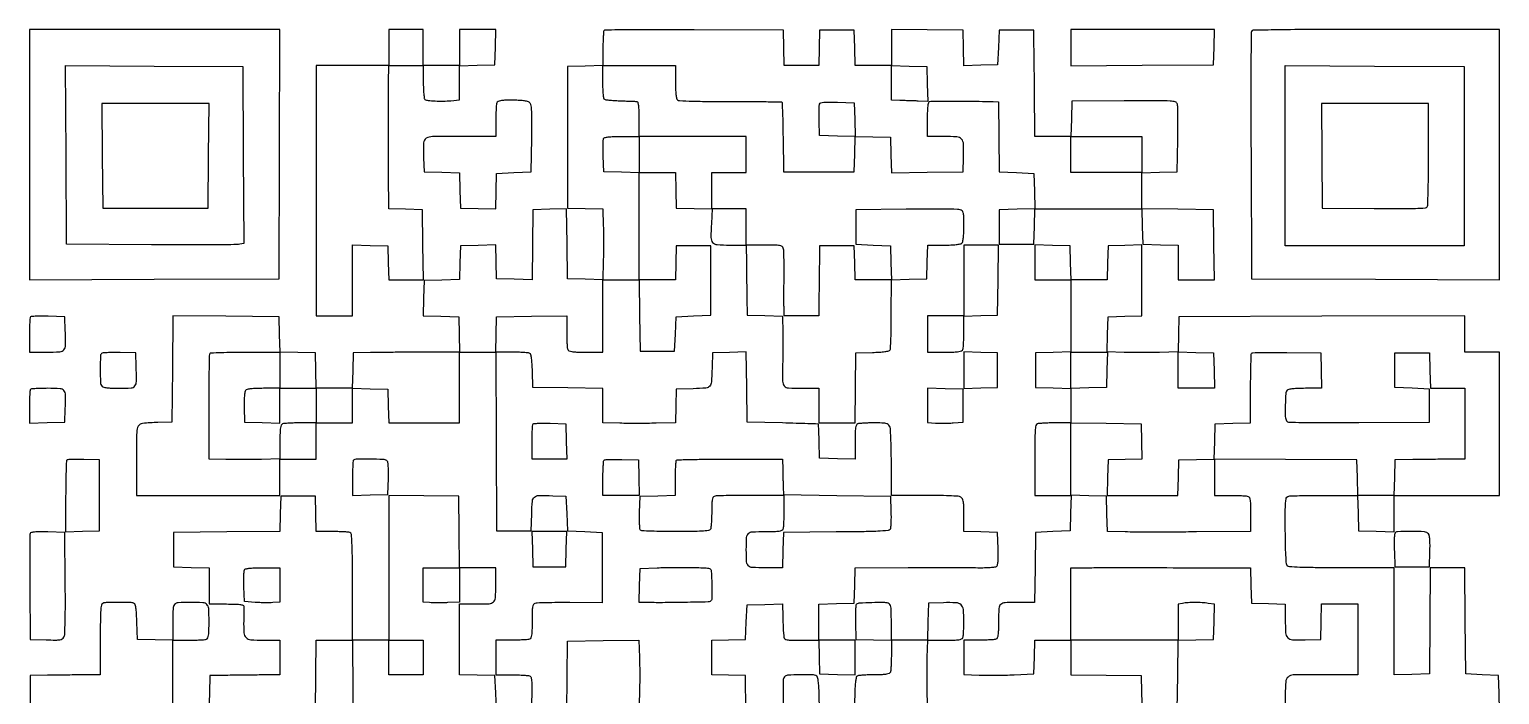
# Model space of a CAD drawing. Extents: x 179 to 1071, y 112 to 1107.
# Drawn here: x 179 to 1071, y 703 to 1107 of the extents above; entities that cross this region are included whole.
import ezdxf

# ---------------------------------------------------------------- set-up
doc = ezdxf.new("R2010")
doc.units = 0

msp = doc.modelspace()

# ---------------------------------------------------------------- linework, layer by layer
for points in [[(179, 1030.993714), (179, 954.987428), (254.75, 955.243714), (330.5, 955.5), (330.756286, 1031.25), (331.012572, 1107), (255.006286, 1107), (179, 1107)], [(811, 1095.989377), (811, 1084.978755), (854.25, 1085.239377), (897.5, 1085.5), (897.783832, 1096.25), (898.067663, 1107), (854.533832, 1107), (811, 1107)], [(223.235953, 1030.25), (223.5, 998.5), (255.5, 998.5), (287.5, 998.5), (287.764047, 1030.25), (288.028094, 1062), (255.5, 1062), (222.971906, 1062)], [(854, 1031), (854, 1020), (832.5, 1020), (811, 1020), (811, 1031), (811, 1042), (832.5, 1042), (854, 1042)], [(746, 900), (746, 888.930034), (756.25, 889.215017), (766.5, 889.5), (766.5, 900), (766.5, 910.5), (756.25, 910.784983), (746, 911.069966)], [(832.783832, 900.25), (832.5, 889.5), (821.75, 889.216168), (811, 888.932337), (811, 899.966168), (811, 911), (822.033832, 911), (833.067663, 911)], [(897.783832, 899.75), (898.067663, 889), (887.033832, 889), (876, 889), (876, 900.033832), (876, 911.067663), (886.75, 910.783832), (897.5, 910.5)], [(484.216168, 791.25), (484.5, 780.5), (494.5, 780.5), (504.5, 780.5), (504.783832, 791.25), (505.067663, 802), (494.5, 802), (483.932337, 802)], [(418, 725.5), (418, 715), (407.5, 715), (397, 715), (397, 725.5), (397, 736), (407.5, 736), (418, 736)]]:
    msp.add_lwpolyline(points, close=True)
for points in [[(613.769502, 692.75), (613.5, 714.5), (603.25, 714.784983), (593, 715.069966), (593, 725.5), (593, 735.930034), (603.25, 736.215017), (613.5, 736.5), (614, 747), (614.5, 757.5), (625.25, 757.783832), (636, 758.067663), (636.14806, 750.283832, 0.002072), (636.219659, 747.19333, 0.002646), (636.312517, 744.345876, 0.002054), (636.412778, 741.96008, 0.02225), (636.5, 741, -0.004472), (636.588755, 740.300155, -0.002334), (636.687483, 739.426562, -0.00232), (636.780445, 738.529216, -0.003546), (636.85194, 737.75, 0.229158), (637.402188, 736.821426, 0.105868), (638.741166, 736.295343, 0.036586), (641.432463, 736.051707, 0.004286), (647.465017, 736), (657.930034, 736), (658.215017, 725.75), (658.5, 715.5), (669.25, 715.216168), (680, 714.932337), (680, 725.466168), (680, 736), (669, 736), (658, 736), (658, 746.966168), (658, 757.932337), (668.75, 758.216168), (679.5, 758.5), (679.783832, 769.25), (680.067663, 780), (712.283832, 780.088447, -0.000399), (725.351158, 780.113894, -0.000443), (737.974001, 780.117227, -0.000409), (748.744242, 780.10172, -0.002302), (754.5, 780.062219, 0.008106), (758.424425, 780.080836, 0.01122), (761.940918, 780.233524, 0.007951), (764.851029, 780.471905, 0.123217), (765.788231, 780.806417, 0.191548), (766.394534, 781.684608, 0.033315), (766.720088, 783.713042, 0.023521), (766.861197, 786.812264, 0.00688), (766.788231, 791.582645), (766.5, 801.5), (756.25, 801.784983), (746, 802.069966), (746, 811.999799, 0.005179), (745.940683, 817.726834, 0.038492), (745.675239, 820.436227, 0.091282), (745.100974, 821.977457, 0.135997), (744.065741, 822.964816, 0.106554), (742.534132, 823.403728, 0.004941), (737.104674, 823.713004, 0.007523), (730.314413, 823.930184, 0.004232), (722.065741, 824), (702, 824), (702, 844.065741, 0.004232), (701.930184, 852.314413, 0.007523), (701.713004, 859.104674, 0.004941), (701.403728, 864.534132, 0.106554), (700.964816, 866.065741, 0.124505), (700.037415, 867.083189, 0.095633), (698.643532, 867.661445, 0.043834), (696.270383, 867.935436, 0.006834), (691.546604, 868, 0.006668), (688.220668, 867.955641, 0.008541), (685.16144, 867.821697, 0.006839), (682.612488, 867.631409, 0.069666), (681.581787, 867.393011, 0.205485), (680.767294, 866.600474, 0.062919), (680.302479, 864.908208, 0.03028), (680.059521, 861.946379, 0.005326), (680, 856.359179), (680, 845.932337), (669.25, 846.216168), (658.5, 846.5), (658.215017, 856.75, 0.001911), (658.090271, 860.694005, 0.003093), (657.950586, 864.047726, 0.000539), (657.805905, 867.004695, 0.195518), (657.715017, 867.199707, 0.180292), (657.509392, 867.28465, 0.000118), (651.247536, 867.502398, 0.001388), (644.258853, 867.724348, 0.000845), (636, 867.949707), (614.5, 868.5), (614.230011, 889.784762), (613.960022, 911.069525), (603.730011, 910.784762), (593.5, 910.5), (593.24922, 902, -0.008001), (592.832838, 892.85434, -0.165236), (591.803333, 890.34273, -0.196929), (589.50884, 889.190479, -0.012174), (581.7397, 888.784869), (571.5, 888.5), (571.215679, 878.309961), (570.931358, 868.119923), (559.215679, 867.809961, -0.003833), (553.984326, 867.711682, -0.002482), (547.930543, 867.674427, -0.002495), (542.015776, 867.696907, -0.004723), (537.25, 867.783832), (527, 868.067663), (527, 878.513944), (527, 888.960225), (505.75, 889.230112), (484.5, 889.5), (484.211195, 899.464966, 0.00836), (484.012968, 903.800174, 0.019108), (483.684251, 907.055937, 0.01918), (483.262532, 909.411, 0.199883), (482.711195, 910.199653, 0.117316), (481.827306, 910.504931, 0.006928), (478.981788, 910.747767, 0.010144), (475.552258, 910.922791, 0.007284), (471.716168, 910.984687), (461.932337, 911), (462.216168, 921.75), (462.5, 932.5), (483.75, 932.769888), (505, 933.039775), (505, 923.601675, 0.005938), (505.044304, 919.871491, 0.007818), (505.178303, 916.471367, 0.005899), (505.367881, 913.638569, 0.072071), (505.606989, 912.581787, 0.205218), (506.398405, 911.76761, 0.063068), (508.086379, 911.30265, 0.030363), (511.039857, 911.059586, 0.005351), (516.606989, 911), (527, 911), (527, 933), (527, 955), (537.980498, 955), (548.960995, 955), (549.230498, 933.25), (549.5, 911.5), (560, 911.5), (570.5, 911.5), (571, 922), (571.5, 932.5), (582, 933), (592.5, 933.5), (592.5, 954.5), (592.5, 975.5), (582, 975.5), (571.5, 975.5), (571.215017, 965.25), (570.930034, 955), (559.965017, 955), (549, 955), (549, 987.5), (549, 1020), (559.966168, 1020), (570.932337, 1020), (571.216168, 1009.25), (571.5, 998.5), (582.386698, 998.214782), (593.273395, 997.929563), (592.775919, 989.204578, 0.013253), (592.512252, 980.548448, 0.178622), (593.580077, 977.619213, 0.202004), (596.237782, 976.272302, 0.017608), (603.967776, 976), (614, 976), (614.074274, 965.25, 0.00076), (614.115378, 960.373532, 0.000454), (614.178349, 954.573437, 0.000454), (614.251555, 948.797094, 0.000788), (614.324274, 944), (614.5, 933.5), (625.25, 933.216168), (636, 932.932337), (636.118604, 922.716168, -0.002538), (636.148741, 918.103608, -0.001552), (636.139779, 912.661998, -0.001556), (636.097402, 907.27277, -0.002767), (636.024138, 902.835316, 0.009319), (635.991624, 893.287173, 0.171681), (637.029005, 890.491174, 0.207312), (639.527832, 889.232415, 0.014451), (647.567388, 889), (658, 889), (658, 878.5), (658, 868), (668.980112, 868), (679.960225, 868), (680.230112, 889.25), (680.5, 910.5), (690.464966, 910.788805, 0.00836), (694.800174, 910.987032, 0.019108), (698.055937, 911.315749, 0.01918), (700.411, 911.737468, 0.199883), (701.199653, 912.288805, 0.131274), (701.510053, 913.274538, 0.002055), (701.747767, 919.229586, 0.005297), (701.923128, 926.189032, 0.003465), (701.984687, 934.216168), (702, 954.932337), (712.75, 955.216168), (723.5, 955.5), (723.784983, 965.75), (724.069966, 976), (733.834983, 976, 0.00874), (738.089346, 976.074375, 0.018513), (741.377065, 976.311444, 0.019392), (743.800997, 976.672291, 0.150838), (744.8, 977.2, 0.148968), (745.322517, 978.180477, 0.019972), (745.685351, 980.518882, 0.019094), (745.92447, 983.666907, 0.009407), (746, 987.680948, 0.004471), (745.948356, 993.456161, 0.05183), (745.674605, 995.699074, 0.153099), (745.006171, 996.842903, 0.125351), (743.75, 997.510829, 0.056753), (742.062835, 997.724393, 0.001078), (733.201563, 997.816298, 0.002607), (722.850965, 997.847365, 0.001741), (711, 997.779881), (680.5, 997.5), (680.5, 987), (680.5, 976.5), (691, 976), (701.5, 975.5), (701.784983, 965.25), (702.069966, 955), (691.069966, 955), (680.069966, 955), (679.784983, 965.25), (679.5, 975.5), (669, 975.5), (658.5, 975.5), (658.322108, 964.5, 0.000681), (658.248714, 959.544418, 0.000421), (658.17529, 953.720313, 0.000422), (658.112467, 947.967405, 0.00076), (658.072108, 943.25), (658, 933), (647.5, 933), (637, 933), (636.884692, 937.75, -0.005396), (636.848071, 940.466801, -0.000995), (636.844579, 945.476389, -0.001068), (636.864666, 951.336328, -0.000972), (636.910061, 957.382389, 0.003805), (636.920815, 963.219465, 0.005304), (636.835292, 968.441687, 0.003317), (636.687968, 972.822395, 0.066869), (636.457981, 974.132389, 0.180729), (635.668843, 975.138898, 0.09721), (634.169633, 975.693738, 0.035996), (631.326785, 975.946524, 0.004182), (624.932612, 976), (614, 976), (614, 987), (614, 998), (603.5, 998), (593, 998), (593, 1009), (593, 1020), (603.5, 1020), (614, 1020), (614, 1031), (614, 1042), (581.5, 1042), (549, 1042), (549, 1052.5, 0.006006), (548.939425, 1057.54235, 0.023435), (548.718646, 1060.651677, 0.034132), (548.357611, 1062.570458, 0.326717), (547.75, 1063.066863, 0.004035), (546.906753, 1063.105147, 0.000236), (544.335883, 1063.199874, 0.000357), (541.274643, 1063.309035, 0.000263), (537.882795, 1063.425774, -0.007111), (534.499435, 1063.588642, -0.009772), (531.464135, 1063.83769, -0.006859), (528.947153, 1064.128751, -0.106583), (528.132795, 1064.417928, -0.213726), (527.632486, 1065.155373, -0.017235), (527.296095, 1067.533453, -0.018308), (527.070244, 1070.780494, -0.008208), (527, 1075.059017), (527, 1085), (549, 1085), (571, 1085), (571, 1075.122445, 0.007999), (571.07156, 1070.649563, 0.020531), (571.307692, 1067.422889, 0.024027), (571.678553, 1065.155871, 0.169513), (572.25, 1064.215463, 0.163506), (573.492301, 1063.741055, 0.002578), (581.167981, 1063.468547, 0.005682), (591.002761, 1063.281974, 0.002373), (604.265635, 1063.24405, -0.001532), (616.097075, 1063.230117, -0.002492), (626.141439, 1063.137447, -0.000353), (635.04978, 1063.00455, -0.194855), (635.533653, 1062.79968, -0.189252), (635.741262, 1062.323731, -0.000734), (635.956606, 1056.305894, -0.003576), (636.142875, 1049.446613, -0.002224), (636.268018, 1041.398648), (636.5, 1020.5), (658, 1020.5), (679.5, 1020.5), (679.784171, 1031.283485), (680.068343, 1042.06697), (690.784171, 1041.783485), (701.5, 1041.5), (701.784029, 1030.730592), (702.068057, 1019.961185), (723.784029, 1020.230592), (745.5, 1020.5), (745.788833, 1029.243181, 0.016288), (745.792504, 1037.394003, 0.180768), (744.576308, 1040.354446, 0.189805), (741.745043, 1041.715759, 0.018261), (733.964816, 1042), (724, 1042), (724, 1052.393011, -0.00653), (724.063987, 1057.292289, -0.022342), (724.289299, 1060.469485, -0.029158), (724.651014, 1062.530017, -0.266252), (725.25, 1063.169764, -0.074415), (726.840809, 1063.40906, -0.000444), (741.666956, 1063.406981, -0.002007), (755.29553, 1063.338254, -0.007805), (763.730112, 1063.130165), (766.960225, 1063), (767.230112, 1041.75), (767.5, 1020.5), (778, 1020), (788.5, 1019.5), (788.783485, 1008.784171), (789.06697, 998.068343), (778.283485, 997.784171), (767.5, 997.5), (767.5, 987), (767.5, 976.5), (778, 976.5), (788.5, 976.5), (788.783832, 987.25), (789.067663, 998), (821.5, 998), (853.932337, 998), (854.216168, 987.25), (854.5, 976.5), (865.25, 976.216168), (876, 975.932337), (876, 965.466168), (876, 955), (887.019888, 955), (898.039775, 955), (897.769888, 976.25), (897.5, 997.5), (875.75, 997.769502), (854, 998.039005), (854, 1008.985671), (854, 1019.932337), (864.75, 1020.216168), (875.5, 1020.5), (875.783711, 1040, 0.002668), (875.853978, 1047.627359, 0.003797), (875.828775, 1054.404654, 0.002143), (875.739597, 1060.120995, 0.055255), (875.538718, 1061.654142, 0.266484), (874.299843, 1062.953584, 0.056691), (871.102102, 1063.519407, 0.015834), (864.430279, 1063.720996, 0.000848), (843.255007, 1063.654142), (811.5, 1063.5), (811.216168, 1052.75), (810.932337, 1042), (799.966168, 1042), (789, 1042), (788.972336, 1052.75, 0.000987), (788.947046, 1058.311876, 0.000308), (788.887487, 1066.657812, 0.000308), (788.809485, 1075.980201, 0.00034), (788.722336, 1085), (788.5, 1106.5), (778, 1106.5), (767.5, 1106.5), (767, 1096), (766.5, 1085.5), (756.284183, 1085.215394), (746.068365, 1084.930789), (745.784183, 1095.715394), (745.5, 1106.5), (723.75, 1106.769502), (702, 1107.039005), (702, 1096.019502), (702, 1085), (691.033832, 1085), (680.067663, 1085), (679.783832, 1095.75), (679.5, 1106.5), (669, 1106.5), (658.5, 1106.5), (658.216168, 1095.75), (657.932337, 1085), (647.5, 1085), (637.067663, 1085), (636.783832, 1095.75), (636.5, 1106.5), (582.425195, 1106.758528, 0.001175), (561.64405, 1106.809054, 0.001923), (544.036525, 1106.742775, 0.00021), (528.330756, 1106.616654, 0.196717), (527.675195, 1106.341861, 0.178199), (527.405018, 1105.756931, 0.00464), (527.198338, 1102.839526, 0.009243), (527.0489, 1099.363067, 0.006118), (527, 1095.367165), (527, 1085.067663), (516.25, 1084.783832), (505.5, 1084.5), (505.5, 1041.5), (505.5, 998.5), (516.216508, 998.216508), (526.933016, 997.933016), (527.216508, 987.716508, -0.004717), (527.303, 982.992838, -0.002562), (527.324784, 977.186661, -0.002552), (527.28653, 971.279239, -0.004038), (527.187011, 966.216807), (526.874022, 954.933614), (516.187011, 955.216807), (505.5, 955.5), (505.230011, 976.784762), (504.960022, 998.069525), (494.730011, 997.784762), (484.5, 997.5), (484.230014, 976.216371), (483.960029, 954.932742), (473.230014, 955.216371), (462.5, 955.5), (462.214647, 965.783473), (461.929295, 976.066946), (451.214647, 975.783473), (440.5, 975.5), (440.215387, 965.283481), (439.930773, 955.066961), (429.215387, 954.783481), (418.5, 954.5), (418.216515, 943.784171), (417.93303, 933.068343), (428.716515, 932.784171), (439.5, 932.5), (439.783832, 921.75), (440.067663, 911), (418.283832, 910.953106, 0.000727), (409.173682, 910.920247, 0.000671), (399.814626, 910.860325, 0.000669), (391.475538, 910.78459, 0.00223), (386, 910.703106), (375.5, 910.5), (375.216168, 899.75), (374.932337, 889), (364, 889), (353.067663, 889), (352.783832, 899.75), (352.5, 910.5), (341.783492, 910.783492), (331.066984, 911.066984), (330.783492, 921.783492), (330.5, 932.5), (298.263871, 932.763835), (266.027743, 933.02767), (265.763871, 900.763835), (265.5, 868.5), (257, 868.24922, 0.01508), (247.643505, 867.690422, 0.245296), (245.077367, 866.042339, 0.127215), (244.10758, 862.479112, 0.003164), (244, 845.480948), (244, 824), (287.5, 824), (331, 824), (331, 835), (331, 846), (342, 846), (353, 846), (353, 857), (353, 868), (364, 868), (375, 868), (375, 878.533832), (375, 889.067663), (385.75, 888.783832), (396.5, 888.5), (396.784983, 878.25), (397.069966, 868), (418.534983, 868), (440, 868), (440, 889.5), (440, 911), (450.991388, 911), (461.982775, 911), (462.241388, 856.75), (462.5, 802.5), (473, 802.5), (483.5, 802.5), (483.784869, 812.7397, -0.013482), (484.211819, 820.526579, -0.195806), (485.432921, 822.939704, -0.179106), (488.041159, 823.924926, -0.010944), (496.503355, 823.796504), (504.5, 823.5), (505, 813), (505.5, 802.5), (516, 802), (526.5, 801.5), (526.5, 780.122934), (526.5, 758.745867), (507, 758.829823, 0.002539), (499.401252, 758.823951, 0.003717), (492.714062, 758.73511, 0.00182), (487.038594, 758.596843, 0.065865), (485.75, 758.389502, 0.194579), (484.825237, 757.648643, 0.088), (484.305064, 756.156632, 0.035212), (484.055852, 753.380188, 0.004781), (484, 747.539601, -0.005402), (483.940284, 742.012439, -0.03053), (483.697006, 739.075597, -0.063366), (483.231757, 737.396166, -0.204683), (482.418213, 736.606989, -0.07203), (481.361889, 736.367894, -0.005915), (478.534475, 736.178303, -0.007831), (475.140776, 736.044305, -0.005951), (471.418213, 736), (462, 736), (462, 725.5), (462, 715), (471.75, 714.984687, -0.007755), (475.578609, 714.919286, -0.010675), (479.014355, 714.733781, -0.007585), (481.860149, 714.475649, -0.115445), (482.788231, 714.152042, -0.19692), (483.395734, 713.294865, -0.033714), (483.721018, 711.282937, -0.023663), (483.861823, 708.195195, -0.006827), (483.788231, 703.417355), (483.5, 693.5)], [(1071.066946, 693.070705), (1070.783473, 703.785353), (1070.5, 714.5), (1060.5, 715), (1050.5, 715.5), (1050.236147, 747.75), (1049.972294, 780), (1039.5, 780), (1029.027706, 780), (1028.763853, 747.75), (1028.5, 715.5), (1017.75, 715.216168), (1007, 714.932337), (1007, 747.466168), (1007, 780), (975.122445, 780, -0.001757), (959.178394, 780.056022, -0.0078), (949.808858, 780.268071, -0.006246), (943.520473, 780.587295, -0.206581), (942.199852, 781.259193, -0.156196), (941.737171, 782.40813, -0.004731), (941.406742, 787.606075, -0.008145), (941.157378, 794.211691, -0.003981), (941.043753, 802.63929, -0.002123), (941.029075, 814.169503, -0.01736), (941.227463, 819.430723, -0.035854), (941.648666, 822.333791, -0.252315), (942.548133, 823.380097, -0.082835), (943.767935, 823.628778, -0.001913), (949.676951, 823.817903, -0.004209), (956.619665, 823.955062, -0.002834), (964.547956, 824), (984.932337, 824), (985.216168, 813.25), (985.5, 802.5), (996.25, 802.216168), (1007, 801.932337), (1007, 812.966168), (1007, 824), (1039, 824), (1071, 824), (1071, 867.5), (1071, 911), (1060.5, 911), (1050, 911), (1050, 922.005523), (1050, 933.011046), (963.25, 932.755523), (876.5, 932.5), (876.216795, 921.811779), (875.93359, 911.123557), (864.716795, 910.811779, -0.004075), (859.675268, 910.712753, -0.002552), (853.77416, 910.67506, -0.00256), (847.961656, 910.697362, -0.004667), (843.216515, 910.784171), (832.93303, 911.068343), (833.216515, 921.784171), (833.5, 932.5), (843.75, 932.784983), (854, 933.069966), (854, 954.569966), (854, 976.069966), (843.75, 975.784983), (833.5, 975.5), (833.215017, 965.25), (832.930034, 955), (822, 955), (811.069966, 955), (810.784983, 965.25), (810.5, 975.5), (799.75, 975.783832), (789, 976.067663), (789, 965.533832), (789, 955), (800, 955), (811, 955), (811, 933.033832), (811, 911.067663), (800.25, 910.783832), (789.5, 910.5), (789.5, 900), (789.5, 889.5), (800.25, 889.216168), (811, 888.932337), (811, 878.466168), (811, 868), (801.581787, 868, 0.005951), (797.859224, 867.955695, 0.007831), (794.465525, 867.821697, 0.005915), (791.638111, 867.632106, 0.07203), (790.581787, 867.393011, 0.258697), (789.696146, 866.337463, 0.030015), (789.275578, 863.164693, 0.015901), (789.049566, 857.514173, 0.002045), (789, 845.393011), (789, 824), (800.033832, 824), (811.067663, 824), (810.783832, 813.25), (810.5, 802.5), (800, 802), (789.5, 801.5), (789.230112, 780.25), (788.960225, 759), (780.230112, 758.986345, 0.009147), (771.047786, 758.803983, 0.170944), (768.397775, 757.755462, 0.202898), (767.214658, 755.337517, 0.013675), (767, 747.490357, -0.005439), (766.940187, 741.9924, -0.030653), (766.696752, 739.067717, -0.063584), (766.231292, 737.394524, -0.204289), (765.418213, 736.606989, -0.070946), (764.373807, 736.368222, -0.006338), (761.68135, 736.178303, -0.008159), (758.449196, 736.044331, -0.006277), (754.918213, 736), (746, 736), (746, 725.56862), (746, 715.13724), (755.25, 714.81862, 0.007284), (759.64513, 714.731301, 0.003458), (765.307812, 714.74047, 0.003427), (771.23016, 714.831613, 0.00485), (776.5, 715), (788.5, 715.5), (788.784983, 725.75), (789.069966, 736), (800.034983, 736), (811, 736), (811, 725.519888), (811, 715.039775), (832.25, 714.769888), (853.5, 714.5), (853.784869, 704.2603, 0.013827), (854.218122, 696.45705, 0.200378)], [(462.5, 693.5), (462, 704), (461.5, 714.5), (450.75, 714.783832), (440, 715.067663), (440, 736.533832), (440, 758), (448.75, 758.013655, 0.009167), (457.955456, 758.196811, 0.171913), (460.605326, 759.25129, 0.202173), (461.787158, 761.681693, 0.013409), (462, 769.616631), (462, 780), (451.019502, 780), (440.039005, 780), (439.769502, 801.75), (439.5, 823.5), (418.25, 823.727031), (397, 823.954063), (397, 779.977031), (397, 736), (386, 736), (375, 736), (375, 768.393011, 0.001243), (374.953519, 787.08678, 0.010731), (374.733108, 795.42282, 0.016522), (374.345967, 800.195595, 0.279562), (373.418213, 801.393011, 0.07196), (372.36267, 801.632085, 0.005942), (369.544413, 801.821697, 0.007852), (366.161644, 801.955693, 0.005972), (362.452044, 802), (353.067663, 802), (352.783832, 812.75), (352.5, 823.5), (342, 823.5), (331.5, 823.5), (331.216308, 812.763809), (330.932617, 802.027617), (298.716308, 801.763809), (266.5, 801.5), (266.5, 791), (266.5, 780.5), (277.25, 780.216168), (288, 779.932337), (288, 768.966168), (288, 758), (298.5, 758, -0.006012), (303.541273, 757.939386, -0.023419), (306.651777, 757.718556, -0.034052), (308.572581, 757.35754, -0.325984), (309.070637, 756.75, -0.014814), (309.092806, 755.923743, -0.001037), (309.081503, 753.605455, -0.001469), (309.054161, 750.840669, -0.001106), (309.008434, 747.800487, 0.019496), (309.169365, 740.397615, 0.185632), (310.458808, 737.569707, 0.178142), (313.338343, 736.272315, 0.017684), (321.035184, 736), (331, 736), (331, 725.5), (331, 715), (320.75, 714.902492, 0.000362), (316.032594, 714.8542, 0.000201), (310.279688, 714.788832, 0.0002), (304.45558, 714.717978, 0.000324), (299.5, 714.652492), (288.5, 714.5), (288.216168, 703.75), (287.932337, 693)], [(875.5, 693.5), (875.76979, 714.716369), (876.03958, 735.932738), (886.76979, 736.216369), (897.5, 736.5), (897.782884, 747.156546), (898.065767, 757.813093), (894.282884, 758.399029, 0.023659), (890.556262, 758.796897, 0.015224), (886.211642, 758.92121, 0.015297), (882.005052, 758.78473, 0.031796), (878.75, 758.37044), (876, 757.841089), (876, 746.920545), (876, 736), (843.5, 736), (811, 736), (811, 758), (811, 780), (821.25, 780.052705, -0.001088), (831.06919, 780.08182, -0.000265), (847.280299, 780.086019, -0.000216), (869.212506, 780.070614, -0.000091), (898.716168, 780.03178), (919.932337, 780), (920.216168, 769.25), (920.5, 758.5), (930.75, 758.215017), (941, 757.930034), (941, 748.656147, 0.015912), (941.260336, 740.477967, 0.177881), (942.554426, 737.546535, 0.191733), (945.392361, 736.265123, 0.018975), (953.016285, 736.209381), (962.5, 736.5), (962.783832, 747.25), (963.067663, 758), (974.033832, 758), (985, 758), (985, 736.5), (985, 715), (974.75, 714.908897, -0.00198), (970.123952, 714.886103, -0.001214), (964.670072, 714.894067, -0.001216), (959.271176, 714.928192, -0.002168), (954.828969, 714.986344, 0.014073), (945.895456, 714.890599, 0.170445), (942.751942, 713.64776, 0.196879), (941.308183, 710.790401, 0.019771), (941, 702.999799), (941, 693.069966)], [(266, 693), (266, 714.5), (266, 736), (275.418213, 736, 0.005951), (279.140776, 736.044305, 0.007831), (282.534475, 736.178303, 0.005915), (285.361889, 736.367894, 0.07203), (286.418213, 736.606989, 0.204289), (287.231292, 737.394524, 0.063584), (287.696752, 739.067717, 0.030653), (287.940187, 741.9924, 0.005439), (288, 747.490357, 0.012433), (287.806238, 755.281429, 0.187943), (286.719248, 757.70715, 0.184198), (284.268553, 758.782951, 0.011859), (276.331787, 758.986345, 0.015075), (269.357177, 758.789306, 0.204475), (267.126685, 757.679262, 0.168414), (266.159462, 755.199745, 0.009559), (266, 746.859179), (266, 735.932337), (255.25, 736.216168), (244.5, 736.5), (244.212654, 746.964064, 0.007781), (244.01506, 751.554841, 0.018541), (243.68903, 754.952903, 0.018631), (243.269945, 757.394503, 0.202046), (242.712654, 758.198752, 0.133957), (240.742391, 758.807741, 0.005824), (233.46377, 758.966446, 0.007578), (226.32924, 758.930759, 0.086779), (223.581787, 758.393011, 0.258697), (222.696146, 757.337463, 0.030015), (222.275578, 754.164693, 0.015901), (222.049566, 748.514173, 0.002045), (222, 736.393011), (222, 715), (211.25, 714.925726, 0.00076), (206.373532, 714.884622, 0.000454), (200.573438, 714.821651, 0.000454), (194.797094, 714.748445, 0.000788), (190, 714.675726), (179.5, 714.5), (179.5, 693)], [(724.124049, 693.039414), (723.812025, 703.919814, -0.0045), (723.714965, 708.853582, -0.002694), (723.683994, 714.717815, -0.002697), (723.716115, 720.555398, -0.004687), (723.814338, 725.400107), (724.128677, 736), (734.457349, 736, 0.0054), (739.98632, 736.05971, 0.030522), (742.923915, 736.302978, 0.063352), (744.603732, 736.768214, 0.204707), (745.393011, 737.581787, 0.069575), (745.631384, 738.611523, 0.006874), (745.821697, 741.150793, 0.008569), (745.955639, 744.19831, 0.006697), (746, 747.510359, 0.022048), (745.684079, 754.671331, 0.187907), (744.284001, 757.499638, 0.175703), (741.287461, 758.737696, 0.01881), (733.642469, 758.786103), (724.5, 758.5), (724.217249, 747.25), (723.934498, 736), (712.967249, 736), (702, 736), (702, 746.932612, 0.004039), (701.947464, 753.43656, 0.037672), (701.69143, 756.228042, 0.105747), (701.112964, 757.686977, 0.17044), (700.055763, 758.482301, 0.077591), (697.287963, 758.907579, 0.006673), (690.108985, 758.794449, 0.004893), (682.759001, 758.508481, 0.1269), (680.877032, 757.924002, 0.235221), (680.502237, 757.319739, 0.008222), (680.284739, 754.489284, 0.013546), (680.169275, 751.008251, 0.008398), (680.21316, 746.918214), (680.5, 736.5), (691.25, 736.216168), (702, 735.932337), (702, 727.047956, -0.0063), (701.955668, 723.529935, -0.008182), (701.821697, 720.308712, -0.006369), (701.631755, 717.625356, -0.070869), (701.393011, 716.581787, -0.194682), (700.644645, 715.780017, -0.068336), (699.110608, 715.307461, -0.033702), (696.463534, 715.055269, -0.006483), (691.643011, 714.984687, 0.007787), (688.052528, 714.922753, 0.010713), (684.829971, 714.747767, 0.007626), (682.161051, 714.504423, 0.115495), (681.288805, 714.199653, 0.199883), (680.737468, 713.411, 0.01918), (680.315749, 711.055937, 0.019108), (679.987032, 707.800174, 0.00836), (679.788805, 703.464966), (679.5, 693.5)], [(505, 692.5), (505.5, 735.5), (527.18528, 735.769322), (548.87056, 736.038644), (549.18528, 725.419429, -0.004676), (549.283661, 720.568174, -0.002697), (549.315966, 714.727456, -0.002695), (549.285166, 708.863205, -0.00451), (549.188221, 703.933312), (548.876443, 693.06641)], [(658.5, 693.5), (658.211195, 703.464966, 0.00836), (658.012968, 707.800174, 0.019108), (657.684251, 711.055937, 0.01918), (657.262532, 713.411, 0.199883), (656.711195, 714.199653, 0.137306), (654.04575, 715.004391, 0.010946), (646.610207, 714.992618, 0.008785), (639.060602, 714.682581, 0.20778), (637.200498, 713.741586, 0.17291), (636.395334, 711.537815, 0.000325), (636.114736, 672.607113, 0.000804)]]:
    msp.add_lwpolyline(points, format="xyb")
for points in [[(397, 1096), (397, 1085), (375, 1085), (353, 1085), (353, 1009), (353, 933), (364, 933), (375, 933), (375, 954.533832), (375, 976.067663), (385.75, 975.783832), (396.5, 975.5), (396.784983, 965.25), (397.069966, 955), (407.554871, 955), (418.039775, 955), (417.769888, 976.25), (417.5, 997.5), (407.25, 997.784983), (397, 998.069966), (396.957682, 1018.784983, 0.000022), (396.939218, 1027.631921, 0.000018), (396.918725, 1037.086839, 0.000018), (396.899251, 1045.779622, 0.000048), (396.884488, 1052, -0.000646), (396.877963, 1057.533093, -0.000437), (396.884181, 1063.839062, -0.00044), (396.90088, 1069.932088, -0.00088), (396.926805, 1074.75), (397, 1085), (407.5, 1085), (418, 1085), (418, 1075.059017, 0.009255), (418.071541, 1071.194491, 0.014158), (418.290333, 1067.850402, 0.008854), (418.595867, 1065.117973, 0.225762), (418.991206, 1064.505435, 0.113343), (420.86088, 1063.869508, 0.013264), (425.285284, 1063.534367, 0.016697), (430.217485, 1063.456995, 0.021387), (434.75, 1063.731421), (440, 1064.275363), (440, 1074.60385), (440, 1084.932337), (450.75, 1085.216168), (461.5, 1085.5), (461.783832, 1096.25), (462.067663, 1107), (451.033832, 1107), (440, 1107), (440, 1096), (440, 1085), (429, 1085), (418, 1085), (418, 1096), (418, 1107), (407.5, 1107), (397, 1107)], [(920.460009, 1105.75, 0.090591), (920.266358, 1104.709509, 0.000109), (920.198937, 1082.982812, 0.000984), (920.176611, 1058.652573, 0.000605), (920.241394, 1030), (920.5, 955.5), (995.75, 955.243674), (1071, 954.987348), (1071, 1030.993674), (1071, 1107), (995.968615, 1107, 0.000668), (957.448289, 1106.948566, 0.003471), (936.19131, 1106.744245, 0.001205), (921.475143, 1106.465155, 0.305157)], [(308.758677, 1030.77123), (309.017354, 977.04246), (306.758677, 976.494347, -0.057902), (304.987826, 976.276519, -0.000418), (290.035361, 976.188577, -0.001589), (272.903102, 976.156579, -0.001017), (253, 976.223117), (201.5, 976.5), (201.241383, 1030.758691), (200.982767, 1085.017383), (254.741383, 1084.758691), (308.5, 1084.5)], [(723.782197, 1073.911164), (724.064394, 1063.322328), (718.282197, 1063.497234, -0.000071), (715.686906, 1063.576109, -0.000045), (712.656333, 1063.668916, -0.000045), (709.676267, 1063.760713, -0.000083), (707.25, 1063.83607), (702, 1064), (702, 1074.533832), (702, 1085.067663), (712.75, 1084.783832), (723.5, 1084.5)], [(1049.5, 1030), (1049.5, 975.5), (995.211905, 975.5), (940.92381, 975.5), (940.942857, 1025.75, -0.000032), (940.951538, 1045.331386, -0.000047), (940.961905, 1062.563467, -0.000022), (940.972765, 1077.239555, -0.00086), (940.980952, 1080.508612), (941, 1085.017225), (995.25, 1084.758612), (1049.5, 1084.5)], [(462.606989, 1062.418213, 0.07203), (462.367894, 1061.361889, 0.005915), (462.178303, 1058.534475, 0.007831), (462.044305, 1055.140776, 0.005951), (462, 1051.418213), (462, 1042), (440.519052, 1042, 0.003484), (423.504163, 1041.881453, 0.129107), (419.800938, 1040.853655, 0.257598), (418.205453, 1038.186192, 0.017378), (418.204946, 1029), (418.5, 1020.5), (429.216508, 1020.216508), (439.933016, 1019.933016), (440.216508, 1009.216508), (440.5, 998.5), (451.215829, 998.216515), (461.931657, 997.93303), (462.215829, 1008.716515), (462.5, 1019.5), (473, 1020), (483.5, 1020.5), (483.771494, 1040.997699, 0.002045), (483.881486, 1053.011807, 0.017809), (483.718443, 1058.34739, 0.040311), (483.280943, 1061.307424, 0.179932), (482.330365, 1062.747699, 0.107922), (481.128229, 1063.2793, 0.020422), (478.747054, 1063.664819, 0.01898), (475.653056, 1063.918214, 0.010941), (471.915859, 1064, 0.006953), (467.350136, 1063.936505, 0.03514), (464.815171, 1063.687118, 0.070763), (463.33908, 1063.214926, 0.190633)], [(679.785361, 1052.21581), (680.070721, 1041.931619), (669.285361, 1042.21581), (658.5, 1042.5), (658.208575, 1051.420857, -0.005886), (658.135127, 1054.937236, -0.007919), (658.156546, 1058.121982, -0.005694), (658.24673, 1060.777249, -0.08044), (658.44069, 1061.706038, -0.236067), (659.172066, 1062.374845, -0.044386), (661.006728, 1062.724611, -0.026058), (664.041094, 1062.869045, -0.005806), (669.232115, 1062.785181), (679.5, 1062.5)], [(963.235953, 1030.25), (963.5, 998.5), (994.93202, 998.235498, 0.001697), (1010.901959, 998.155315, 0.00816), (1019.995146, 998.288929, 0.006635), (1026.009704, 998.555446, 0.241447), (1027.166708, 999.235498, 0.134731), (1027.492293, 1000.296498, 0.001088), (1027.738089, 1009.161365, 0.003824), (1027.920853, 1019.372002, 0.002438), (1027.984687, 1031.25), (1028, 1062), (995.485953, 1062), (962.971906, 1062)], [(549, 1030.966168), (549, 1019.932337), (538.25, 1020.216168), (527.5, 1020.5), (527.210159, 1029.924983, -0.005394), (527.136178, 1033.631743, -0.007376), (527.154817, 1036.970602, -0.005045), (527.239658, 1039.758353, -0.081654), (527.428774, 1040.674983, -0.241018), (528.150647, 1041.322788, -0.034741), (530.157558, 1041.706476, -0.023677), (533.342601, 1041.936534, -0.00619), (538.468615, 1042), (549, 1042)], [(746, 954.5), (746, 933), (735, 933), (724, 933), (724, 922), (724, 911), (734.393011, 911, 0.005351), (739.960143, 911.059586, 0.030363), (742.913621, 911.30265, 0.063068), (744.601595, 911.76761, 0.205218), (745.393011, 912.581787, 0.071958), (745.632084, 913.637304, 0.005943), (745.821697, 916.455249, 0.007853), (745.955693, 919.837646, 0.005972), (746, 923.546804), (746, 932.930034), (756.25, 933.215017), (766.5, 933.5), (766.769888, 954.75), (767.039775, 976), (756.519888, 976), (746, 976)], [(179.699448, 932.366114, 0.177451), (179.419778, 931.762931, 0.004898), (179.205463, 928.836713, 0.009512), (179.050668, 925.343898, 0.006317), (179, 921.333333), (179, 911), (189.480948, 911, 0.01319), (197.50249, 911.211645, 0.203196), (199.933469, 912.397028, 0.179688), (200.928151, 915.034911, 0.009927), (200.795054, 924), (200.5, 932.5), (190.449448, 932.782781, 0.006672), (186.547259, 932.840477, 0.010046), (183.145783, 932.777033, 0.005301), (180.300668, 932.636532, 0.183378)], [(223.25, 910.355184, 0.291341), (222.133432, 908.751904, 0.009714), (221.955808, 900.645676, 0.011773), (222.124447, 892.641144, 0.187344), (223.2, 890.2, 0.148968), (224.180477, 889.677483, 0.019972), (226.518882, 889.314649, 0.019094), (229.666907, 889.07553, 0.009407), (233.680948, 889, 0.016882), (240.72577, 889.237933, 0.213688), (243.013963, 890.454216, 0.166071), (243.936071, 893.128427, 0.009402), (243.795054, 902), (243.5, 910.5), (234, 910.688517, 0.005334), (230.26986, 910.722736, 0.007376), (226.923438, 910.668364, 0.004885), (224.128197, 910.554344, 0.086451)], [(331, 900), (331, 889), (342, 889), (353, 889), (353, 878.5), (353, 868), (343.581787, 868, 0.005951), (339.859224, 867.955695, 0.007831), (336.465525, 867.821697, 0.005915), (333.638111, 867.632106, 0.07203), (332.581787, 867.393011, 0.204723), (331.768196, 866.603667, 0.063344), (331.302968, 864.923602, 0.030517), (331.059706, 861.985525, 0.005398), (331, 856.455395), (331, 846.124768), (319.75, 845.812384, -0.004056), (314.698016, 845.713112, -0.002552), (308.79375, 845.675138, -0.002561), (302.984411, 845.697181, -0.004692), (298.25, 845.783832), (288, 846.067663), (288, 877.867165, -0.001962), (288.048032, 890.106303, -0.003171), (288.195833, 900.521396, -0.000572), (288.394751, 909.697487, -0.192989), (288.666667, 910.333333, -0.189545), (289.287675, 910.603799, -0.001277), (295.257292, 910.804167, -0.004756), (302.132422, 910.951903, -0.002993), (310.166667, 911), (331, 911)], [(962.783832, 899.75), (963.067663, 889), (953.233832, 889, 0.008652), (948.945271, 888.925781, 0.018432), (945.637701, 888.688986, 0.019308), (943.201559, 888.328414, 0.151095), (942.2, 887.8, 0.183476), (941.302372, 885.803294, 0.009924), (941.022949, 878.772528, 0.011598), (941.046055, 871.812574, 0.1356), (941.831053, 869.239122, 0.246568), (943.040997, 868.543658, 0.003831), (951.302425, 868.291415, 0.006031), (963.603923, 868.158553, 0.001204), (985.56574, 868.239122), (1028.5, 868.5), (1028.5, 878.5), (1028.5, 888.5), (1018, 889), (1007.5, 889.5), (1007.5, 900), (1007.5, 910.5), (1018, 910.5), (1028.5, 910.5), (1028.783832, 899.75), (1029.067663, 889), (1039.533832, 889), (1050, 889), (1050, 867.5), (1050, 846), (1039.75, 845.927892, 0.00076), (1035.032595, 845.887533, 0.000422), (1029.279687, 845.82471, 0.000421), (1023.455582, 845.751286, 0.000681), (1018.5, 845.677892), (1007.5, 845.5), (1007.216168, 834.75), (1006.932337, 824), (996, 824), (985.067663, 824), (984.783832, 834.75), (984.5, 845.5), (941.25, 845.749647), (898, 845.999293), (898, 834.999647), (898, 824), (907.418213, 824, -0.005951), (911.140776, 823.955695, -0.007831), (914.534475, 823.821697, -0.005915), (917.361889, 823.632106, -0.07203), (918.418213, 823.393011, -0.205009), (919.232142, 822.602471, -0.063185), (919.697216, 820.917848, -0.030428), (919.940363, 817.970893, -0.005371), (920, 812.419435), (920, 802.052847), (887.25, 801.776423, -0.00103), (873.925787, 801.691407, -0.001121), (860.972338, 801.664475, -0.001051), (849.878236, 801.689588, -0.005521), (843.783492, 801.783492), (833.066984, 802.066984), (832.783492, 812.783492), (832.5, 823.5), (821.75, 823.783832), (811, 824.067663), (811, 846.053719), (811, 868.039775), (832.25, 867.769888), (853.5, 867.5), (853.783473, 856.785353), (854.066946, 846.070705), (843.783473, 845.785353), (833.5, 845.5), (833.216168, 834.75), (832.932337, 824), (854.432337, 824), (875.932337, 824), (876.216168, 834.75), (876.5, 845.5), (887.216508, 845.783492), (897.933016, 846.066984), (898.216508, 856.783492), (898.5, 867.5), (909.25, 867.783832), (920, 868.067663), (920, 888.867165, -0.003087), (920.049525, 896.889797, -0.004897), (920.201626, 903.75844, -0.001353), (920.408051, 909.715053, -0.189224), (920.686388, 910.353055, -0.192368), (921.323998, 910.626628, -0.001402), (927.21171, 910.758585, -0.005018), (934.00418, 910.823589, -0.003162), (941.936388, 910.769721), (962.5, 910.5)], [(179.666667, 888.333333, 0.177495), (179.400093, 887.758266, 0.004883), (179.195833, 884.96402, 0.009496), (179.048292, 881.629052, 0.006305), (179, 877.799502), (179, 867.932337), (189.75, 868.216168), (200.5, 868.5), (200.796504, 876.496645, 0.010514), (200.933015, 885.009028, 0.176932), (199.969585, 887.606103, 0.204424), (197.610838, 888.780726, 0.014687), (190.147615, 889, 0.006339), (186.338339, 888.951706, 0.009542), (183.020445, 888.804167, 0.004928), (180.241287, 888.599873, 0.177367)], [(310.176942, 887.713201, 0.138649), (309.750801, 886.751687, 0.014183), (309.466611, 884.25361, 0.016207), (309.301367, 881.109089, 0.010475), (309.304497, 877.463201), (309.5, 868.5), (320.25, 868.216168), (331, 867.932337), (331, 878.466168), (331, 889), (321.122445, 889, 0.007831), (316.571441, 888.928718, 0.021429), (313.364445, 888.690402, 0.026635), (311.147197, 888.309148, 0.165109)], [(724, 878.630345), (724, 868.193027), (728.75, 867.846513, 0.014642), (730.99658, 867.748636, 0.007134), (733.867188, 867.748663, 0.007069), (736.856091, 867.833617, 0.010147), (739.5, 868), (745.5, 868.5), (745.5, 878.5), (745.5, 888.5), (734.75, 888.783832), (724, 889.067663)], [(504.783832, 856.75), (505.067663, 846), (494.533832, 846), (484, 846), (484, 856.333333, -0.006326), (484.050742, 860.343969, -0.009524), (484.20576, 863.83701, -0.00491), (484.420396, 866.763196, -0.177417), (484.700461, 867.367127, -0.182377), (485.297812, 867.637197, -0.005798), (488.000338, 867.778463, -0.010544), (491.240283, 867.841782, -0.007041), (494.950461, 867.783794), (504.5, 867.5)], [(201.700461, 845.367127, 0.189295), (201.416388, 844.715736, 0.001336), (201.20576, 838.595484, 0.004866), (201.050539, 831.540057, 0.003066), (201, 823.29835), (201, 801.930034), (211.25, 802.215017), (221.5, 802.5), (221.5, 824), (221.5, 845.5), (211.950461, 845.783794, 0.007041), (208.240283, 845.841782, 0.010544), (205.000338, 845.778463, 0.005798), (202.297812, 845.637197, 0.182377)], [(375.666667, 845.333333, 0.178637), (375.399783, 844.754242, 0.004491), (375.195833, 841.817145, 0.009085), (375.048275, 838.320751, 0.006002), (375, 834.299502), (375, 823.932337), (385.75, 824.216168), (396.5, 824.5), (396.788231, 834.417355, 0.006827), (396.861823, 839.195195, 0.023663), (396.721018, 842.282937, 0.033714), (396.395734, 844.294865, 0.19692), (395.788231, 845.152042, 0.134486), (393.660391, 845.805612, 0.005407), (385.507867, 845.96724, 0.004187), (377.193085, 845.972527, 0.196902)], [(548.783832, 834.75), (549.067663, 824), (538.033832, 824), (527, 824), (527, 834.333333, -0.006317), (527.050668, 838.343898, -0.009512), (527.205463, 841.836713, -0.004898), (527.419778, 844.762931, -0.177451), (527.699448, 845.366114, -0.183378), (528.300668, 845.636532, -0.005301), (531.145783, 845.777033, -0.010046), (534.547259, 845.840477, -0.006672), (538.449448, 845.782781), (548.5, 845.5)], [(636.116274, 839.75, 0.000669), (636.170556, 837.02807, 0.000493), (636.237674, 834.014063, 0.000498), (636.306781, 831.16465, 0.001116), (636.366274, 829), (636.5, 824.5), (669, 824), (701.5, 823.5), (701.753945, 814, -0.008368), (701.791217, 810.268669, -0.011531), (701.691321, 806.918316, -0.008308), (701.498407, 804.146419, -0.123173), (701.184153, 803.232566, -0.235414), (700.020646, 802.547617, -0.005973), (693.74686, 802.185156, -0.007873), (684.411012, 801.904821, -0.001748), (668.430208, 801.732566), (636.5, 801.5), (636.216168, 790.75), (635.932337, 780), (625.573157, 780, -0.010989), (617.649698, 780.174156, -0.180952), (615.254544, 781.192413, -0.192337), (614.190001, 783.509006, -0.01268), (614, 791, -0.012622), (614.189057, 798.488027, -0.191576), (615.249103, 800.805206, -0.181618), (617.63497, 801.824809, -0.011136), (625.5, 802, 0.005432), (631.003676, 802.059794, 0.030628), (633.93074, 802.303198, 0.063541), (635.605154, 802.768616, 0.204366), (636.393011, 803.581787, 0.07203), (636.632106, 804.638111, 0.005915), (636.821697, 807.465525, 0.007831), (636.955695, 810.859224, 0.005951), (637, 814.581787), (637, 824), (616.581787, 824, 0.002771), (608.642891, 823.956005, 0.004125), (601.696775, 823.821697, 0.001841), (595.779435, 823.636631, 0.083055), (594.581787, 823.393011, 0.194682), (593.780017, 822.644645, 0.068336), (593.307461, 821.110608, 0.033702), (593.055269, 818.463534, 0.006483), (592.984687, 813.643011, -0.008158), (592.920006, 810.04822, -0.011123), (592.736807, 806.812238, -0.008145), (592.481475, 804.135071, -0.114028), (592.162344, 803.228437, -0.22764), (591.109893, 802.572091, -0.012447), (587.118917, 802.231744, -0.012098), (581.059858, 802.013614, -0.002906), (571.002601, 801.953493, -0.003965), (563.139077, 802.014542, -0.006202), (556.37496, 802.204643, -0.002151), (550.572873, 802.464761, -0.186181), (549.78678, 802.81322, -0.17719), (549.454683, 803.528527, -0.007653), (549.261858, 806.334392, -0.012249), (549.164063, 809.727692, -0.008345), (549.211836, 813.588164), (549.5, 823.5), (560.25, 823.783832), (571, 824.067663), (571, 834.367165, -0.006042), (571.048278, 838.362473, -0.009138), (571.195833, 841.837021, -0.004541), (571.399823, 844.754766, -0.178489), (571.666667, 845.333333, -0.192996), (572.302543, 845.605252, -0.00057), (581.488542, 845.804167, -0.003167), (591.914556, 845.951968, -0.00196), (604.166667, 846), (636, 846)], [(179.467531, 800.775983, 0.08946), (179.270209, 799.738583, 0.00061), (179.194459, 790.611406, 0.002364), (179.169865, 780.154966, 0.001506), (179.235416, 767.990803), (179.5, 736.5), (189.195786, 736.214442, 0.004887), (194.950531, 736.101237, 0.041783), (197.519618, 736.290724, 0.104943), (198.971461, 736.847607, 0.126675), (199.95693, 737.919523, 0.113382), (200.44867, 739.727233, 0.003818), (200.688052, 747.167912, 0.005927), (200.813415, 757.060769, 0.002324), (200.761144, 770.705081), (200.5, 801.5), (190.232115, 801.785181, 0.006102), (185.195628, 801.863566, 0.024214), (182.10543, 801.724226, 0.036716), (180.174505, 801.398972, 0.245806)], [(1007.428774, 800.674983, 0.081654), (1007.239658, 799.758353, 0.005045), (1007.154817, 796.970602, 0.007376), (1007.136178, 793.631743, 0.005394), (1007.210159, 789.924983), (1007.5, 780.5), (1018, 780.5), (1028.5, 780.5), (1028.788859, 789.850715, 0.009044), (1028.84141, 793.957683, 0.018924), (1028.703614, 797.150171, 0.020746), (1028.412685, 799.513859, 0.132968), (1027.916414, 800.600715, 0.207901), (1025.464692, 801.840281, 0.013631), (1017.346439, 802.091101, 0.011899), (1009.165801, 801.926055, 0.298527)], [(331, 769.600694), (331, 759.201387), (326.75, 758.850694, -0.017056), (324.667723, 758.750207, -0.007), (321.839063, 758.749891, -0.006916), (318.799843, 758.834161, -0.008805), (316, 759), (309.5, 759.5), (309.208575, 768.420857, -0.005737), (309.13413, 771.934715, -0.007759), (309.152581, 775.111648, -0.005495), (309.238236, 777.761419, -0.080952), (309.42719, 778.670857, -0.240491), (310.150677, 779.321414, -0.035152), (312.151337, 779.70634, -0.023783), (315.333082, 779.936605, -0.006172), (320.468615, 780), (331, 780)], [(440, 769.579004), (440, 759.158008), (432.75, 758.829004, -0.005769), (429.699277, 758.725818, -0.005145), (426.528125, 758.687815, -0.005167), (423.676774, 758.71245, -0.015902), (421.75, 758.810365), (418, 759.120731), (418, 769.560365), (418, 780), (429, 780), (440, 780)], [(591.75, 779.482321, -0.309604), (592.751195, 778.155649, -0.006799), (593.025904, 769.67864, -0.00732), (593.061014, 761.236495, -0.257138), (592.124226, 759.576776, -0.134277), (590.912166, 759.219542, -0.000532), (576.543238, 758.952294, -0.003059), (563.107227, 758.798922, -0.007478), (553.215017, 758.894493), (548.930034, 759), (549.215017, 769.25), (549.5, 779.5), (560, 780, -0.009724), (568.85989, 780.249343, -0.006248), (579.142568, 780.210188, -0.003358), (588.93804, 779.984664, -0.073655)]]:
    msp.add_lwpolyline(points, format="xyb", close=True)
msp.add_lwpolyline([(352.5, 693.5), (352.769888, 714.75), (353.039775, 736), (364.006035, 736), (374.972294, 736), (375.236147, 703.75), (375.5, 671.5)])

doc.saveas('drawing.dxf')
